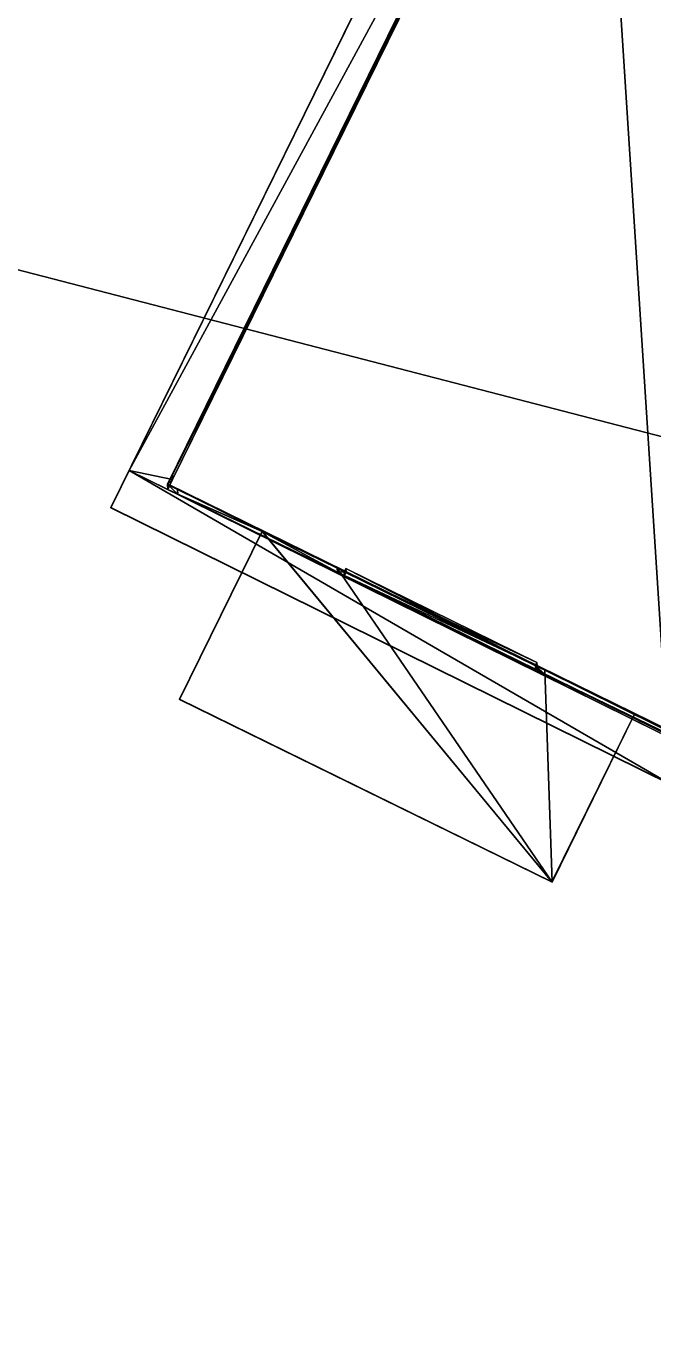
# Model space of a CAD drawing. Extents: x -273 to 66, y -64 to 315.
# Drawn here: x -49.29 to -41.06, y -26.72 to -9.7 of the extents above; entities that cross this region are included whole.
import ezdxf

# ---------------------------------------------------------------- set-up
doc = ezdxf.new("R2010")
doc.units = 0
doc.header["$MEASUREMENT"] = 0
doc.layers.get('0').update_dxf_attribs({"color": 13, "linetype": 'CONTINUOUS'})
doc.layers.add('ANNOTATIONS', color=22, linetype='CONTINUOUS')

# ---------------------------------------------------------------- blocks, each defined once
blk = doc.blocks.new('GROUP4_1')
at = {"color": 0}
for p, q in [((0, 44.39), (-46.33, 44.39)), ((-46.33, 44.39), (-46.33, 0)), ((0, 0), (0, 44.39)), ((-46.33, 0), (0, 0))]:
    blk.add_line(p, q, dxfattribs=at)
mesh = blk.add_polyface(dxfattribs=at)
corners = [(-46.33, 0), (0, 44.39), (-46.33, 44.39), (0, 0)]
mesh.append_faces([[corners[k] for k in face] for face in [(0, 1, 2), (1, 0, 3)]], dxfattribs={"vtx0": -1, "color": 0})
blk = doc.blocks.new('GROUP1_1')
at = {"color": 0}
for p, q in [((58, 77.44, 0), (0, 77.44)), ((0, 77.44), (0, 0)), ((58, 0, 0), (58, 77.44, 0)), ((0, 0), (58, 0, 0))]:
    blk.add_line(p, q, dxfattribs=at)
mesh = blk.add_polyface(dxfattribs=at)
corners = [(0, 0), (58, 77.44, 0), (0, 77.44), (58, 0, 0)]
mesh.append_faces([[corners[k] for k in face] for face in [(0, 1, 2), (1, 0, 3)]], dxfattribs={"vtx0": -1, "color": 0})
blk = doc.blocks.new('HOUSE')
at = {"color": 0}
for p, q in [((-493.67, 502.77, -136.67), (-493.67, -13.02, -123.91)), ((-493.67, -10.02, -110.91), (-493.67, 500.43, -112.42)), ((-493.67, -10.02, -110.91), (-493.67, 500.43, -112.42)), ((-505.4, -13.02, -7.64), (-505.4, 275.94, -7.64)), ((-505.4, -13.02, -7.64), (-505.4, 275.94, -7.64)), ((-493.67, -10.02, -7.64), (-493.67, 275.94, -7.64)), ((-493.67, -10.02, -7.64), (-493.67, 275.94, -7.64)), ((-505.4, -24.3, 0), (-505.4, 271.43, 0)), ((-505.4, -24.3, 0), (-505.4, 271.43, 0)), ((-493.67, 93.91, -67.97), (-493.67, 42.66, -67.97)), ((-493.67, 42.66, -18.66), (-493.67, 93.91, -18.66)), ((-493.67, 93.91, -18.66), (-493.67, 93.91, -67.97)), ((-493.67, 93.91, -18.66), (-493.67, 93.91, -67.97)), ((-493.67, 42.66, -18.66), (-493.67, 93.91, -18.66)), ((-493.67, 93.91, -67.97), (-493.67, 42.66, -67.97)), ((-493.67, 92.02, -66.07), (-493.67, 92.02, -20.56)), ((-493.67, 44.56, -20.56), (-493.67, 92.02, -20.56)), ((-493.67, 44.56, -66.07), (-493.67, 92.02, -66.07)), ((-493.67, 44.56, -66.07), (-493.67, 92.02, -66.07)), ((-493.67, 44.56, -20.56), (-493.67, 92.02, -20.56)), ((-493.67, 92.02, -66.07), (-493.67, 92.02, -20.56)), ((-493.67, 44.56, -66.07), (-493.67, 44.56, -20.56)), ((-493.67, 44.56, -66.07), (-493.67, 44.56, -20.56)), ((-493.67, 42.66, -67.97), (-493.67, 42.66, -18.66)), ((-493.67, 42.66, -67.97), (-493.67, 42.66, -18.66)), ((-493.67, -13.02, -110.91), (-493.67, -10.02, -110.91)), ((-493.67, -13.02, -7.64), (-493.67, -10.02, -7.64)), ((-493.67, -10.02, -7.64), (-493.67, -10.02, -110.91)), ((-493.67, -13.02, -7.64), (-493.67, -10.02, -7.64)), ((-493.67, -10.02, -7.64), (-493.67, -10.02, -110.91)), ((-493.67, -13.02, -110.91), (-493.67, -10.02, -110.91)), ((-505.4, -24.3, -7.64), (-505.4, -13.02, -7.64)), ((-505.4, -13.02, -7.64), (-335.58, -13.02, 35.4)), ((-505.4, -13.02, -7.64), (-335.58, -13.02, 35.4)), ((-493.67, -13.02, -7.64), (-505.4, -13.02, -7.64)), ((-493.67, -13.02, -7.64), (-505.4, -13.02, -7.64)), ((-505.4, -24.3, -7.64), (-505.4, -13.02, -7.64)), ((-493.67, -13.02, -110.91), (-490.67, -13.02, -110.91)), ((-490.67, -13.02, -7.64), (-493.67, -13.02, -7.64)), ((-493.67, -13.02, -7.64), (-493.67, -13.02, -110.91)), ((-493.67, -13.02, -7.64), (-493.67, -13.02, -110.91)), ((-493.67, -13.02, -123.91), (-177.48, -13.02, -123.91)), ((-493.67, -13.02, -110.91), (-490.67, -13.02, -110.91)), ((-493.67, -13.02, -110.91), (-493.67, -13.02, -123.91)), ((-490.67, -13.02, -7.64), (-493.67, -13.02, -7.64)), ((-493.67, -13.02, -110.91), (-493.67, -13.02, -123.91)), ((-490.67, -13.02, -110.91), (-490.67, -13.02, -7.64)), ((-180.48, -13.02, -110.91), (-490.67, -13.02, -110.91)), ((-490.67, -13.02, -110.91), (-490.67, -13.02, -7.64)), ((-180.48, -13.02, -110.91), (-490.67, -13.02, -110.91)), ((-442.17, -13.02, -102.22), (-464.93, -13.02, -102.22)), ((-464.93, -64.02, -102.22), (-464.93, -13.02, -102.22)), ((-464.93, -13.02, -108.41), (-464.93, -64.02, -108.41)), ((-464.93, -13.02, -108.41), (-351.93, -13.02, -108.41)), ((-464.93, -64.02, -102.22), (-464.93, -13.02, -102.22)), ((-464.93, -13.02, -102.22), (-464.93, -13.02, -108.41)), ((-464.93, -13.02, -108.41), (-464.93, -64.02, -108.41)), ((-442.17, -13.02, -102.22), (-464.93, -13.02, -102.22)), ((-464.93, -13.02, -108.41), (-351.93, -13.02, -108.41)), ((-464.93, -13.02, -102.22), (-464.93, -13.02, -108.41)), ((-379.21, -13.02, -18.97), (-442.17, -13.02, -18.97)), ((-442.17, -13.02, -18.97), (-442.17, -13.02, -102.22)), ((-442.17, -13.02, -18.97), (-442.17, -13.02, -102.22)), ((-379.21, -13.02, -18.97), (-442.17, -13.02, -18.97)), ((-382.04, -12.02, -98.85), (-440.04, -12.02, -98.85)), ((-440.04, -12.02, -21.41), (-382.04, -12.02, -21.41)), ((-440.04, -12.02, -98.85), (-440.04, -12.02, -21.41)), ((-382.04, -12.02, -98.85), (-440.04, -12.02, -98.85)), ((-440.04, -12.02, -98.85), (-440.04, -13.02, -98.85)), ((-440.04, -12.02, -98.85), (-440.04, -13.02, -98.85)), ((-440.04, -12.02, -98.85), (-440.04, -12.02, -21.41)), ((-440.04, -13.02, -21.41), (-440.04, -12.02, -21.41)), ((-440.04, -13.02, -21.41), (-440.04, -12.02, -21.41)), ((-440.04, -12.02, -21.41), (-382.04, -12.02, -21.41)), ((-382.04, -13.02, -98.85), (-440.04, -13.02, -98.85)), ((-440.04, -13.02, -98.85), (-440.04, -13.02, -21.41)), ((-440.04, -13.02, -21.41), (-382.04, -13.02, -21.41)), ((-382.04, -13.02, -98.85), (-440.04, -13.02, -98.85)), ((-440.04, -13.02, -98.85), (-440.04, -13.02, -21.41)), ((-440.04, -13.02, -21.41), (-382.04, -13.02, -21.41)), ((-382.04, -12.02, -21.41), (-382.04, -12.02, -98.85)), ((-382.04, -12.02, -98.85), (-382.04, -13.02, -98.85)), ((-382.04, -12.02, -21.41), (-382.04, -13.02, -21.41)), ((-382.04, -12.02, -21.41), (-382.04, -12.02, -98.85)), ((-382.04, -12.02, -98.85), (-382.04, -13.02, -98.85)), ((-382.04, -12.02, -21.41), (-382.04, -13.02, -21.41)), ((-382.04, -13.02, -98.85), (-382.04, -13.02, -62.43)), ((-382.04, -13.02, -62.43), (-382.04, -13.02, -60.13)), ((-382.04, -13.02, -60.13), (-382.04, -13.02, -21.41)), ((-382.04, -13.02, -62.43), (-382.04, -13.02, -60.13)), ((-382.04, -13.02, -98.85), (-382.04, -13.02, -62.43)), ((-382.04, -13.02, -60.13), (-382.04, -13.02, -21.41)), ((-351.93, -13.02, -102.22), (-379.21, -13.02, -102.22)), ((-379.21, -13.02, -102.22), (-379.21, -13.02, -18.97)), ((-379.21, -13.02, -102.22), (-379.21, -13.02, -18.97)), ((-351.93, -13.02, -102.22), (-379.21, -13.02, -102.22)), ((-351.93, -13.02, -102.22), (-351.93, -64.02, -102.22)), ((-351.93, -64.02, -108.41), (-351.93, -13.02, -108.41)), ((-351.93, -64.02, -108.41), (-351.93, -13.02, -108.41)), ((-351.93, -13.02, -108.41), (-351.93, -13.02, -102.22)), ((-351.93, -13.02, -102.22), (-351.93, -64.02, -102.22)), ((-351.93, -13.02, -108.41), (-351.93, -13.02, -102.22)), ((-335.58, -24.3, 43.03), (-505.4, -24.3, 0)), ((-505.4, -24.3, 0), (-505.4, -24.3, -7.64)), ((-335.58, -24.3, 35.4), (-505.4, -24.3, -7.64)), ((-335.58, -24.3, 35.4), (-505.4, -24.3, -7.64)), ((-335.58, -24.3, 43.03), (-505.4, -24.3, 0)), ((-505.4, -24.3, 0), (-505.4, -24.3, -7.64)), ((-351.93, -64.02, -102.22), (-464.93, -64.02, -102.22)), ((-351.93, -64.02, -102.22), (-464.93, -64.02, -102.22)), ((-464.93, -64.02, -108.41), (-464.93, -64.02, -102.22)), ((-464.93, -64.02, -108.41), (-464.93, -64.02, -102.22)), ((-351.93, -64.02, -102.22), (-351.93, -64.02, -108.41)), ((-351.93, -64.02, -102.22), (-351.93, -64.02, -108.41))]:
    blk.add_line(p, q, dxfattribs=at)
at = {"color": 17}
for p, q in [((-442.17, -13.02, -102.22), (-379.21, -13.02, -102.22)), ((-442.17, -13.02, -102.22), (-379.21, -13.02, -102.22)), ((-464.93, -64.02, -108.41), (-351.93, -64.02, -108.41)), ((-464.93, -64.02, -108.41), (-351.93, -64.02, -108.41))]:
    blk.add_line(p, q, dxfattribs=at)
at = {"layer": 'ANNOTATIONS', "color": 9, "extrusion": (-1, -2.77556e-17, -4.68434e-09)}
blk.add_blockref('GROUP4_1', (-45.12, -65.51, 493.67), dxfattribs=at)
at = {"layer": 'ANNOTATIONS', "color": 9, "extrusion": (1.32422e-07, -1, 4.62565e-19), "yscale": 0.99}
blk.add_blockref('GROUP1_1', (-440.04, -98.08, 12.02), dxfattribs=at)
at = {"color": 253}
mesh = blk.add_polyface(dxfattribs=at)
corners = [(-505.4, 271.43, 0), (-505.4, -24.3, -7.64), (-505.4, -24.3, 0), (-505.4, -13.02, -7.64), (-505.4, 275.94, -7.64), (-505.4, 426.39, 39.93), (-505.4, 429.97, 32.75), (-505.4, 511.59, -0.4), (-505.4, 511.59, -8.11)]
mesh.append_faces([[corners[k] for k in face] for face in [(0, 1, 2), (6, 7, 8)]], dxfattribs={"vtx0": -1, "color": 253})
mesh.append_faces([[corners[k] for k in face] for face in [(1, 0, 3), (3, 0, 4), (4, 5, 6)]], dxfattribs={"vtx0": -1, "vtx1": -1, "color": 253})
mesh.append_faces([[corners[k] for k in face] for face in [(4, 0, 5), (6, 5, 7)]], dxfattribs={"vtx0": -1, "vtx2": -1, "color": 253})
at = {"color": 47}
mesh = blk.add_polyface(dxfattribs=at)
corners = [(-493.67, -10.02, -110.91), (-493.67, -13.02, -123.91), (-493.67, -13.02, -110.91), (-493.67, 502.77, -136.67), (-493.67, 500.43, -112.42), (-493.67, 502.77, -112.42)]
mesh.append_faces([[corners[k] for k in face] for face in [(0, 1, 2), (3, 4, 5)]], dxfattribs={"vtx0": -1, "color": 47})
mesh.append_faces([[corners[k] for k in face] for face in [(1, 0, 3)]], dxfattribs={"vtx0": -1, "vtx1": -1, "color": 47})
mesh.append_faces([[corners[k] for k in face] for face in [(3, 0, 4)]], dxfattribs={"vtx0": -1, "vtx2": -1, "color": 47})
at = {"color": 43}
mesh = blk.add_polyface(dxfattribs=at)
corners = [(-493.67, 275.94, -7.64), (-493.67, 328.81, -17.03), (-493.67, 328.81, -66.34), (-493.67, 500.43, -8.11), (-493.67, 380.06, -17.03), (-493.67, 422.58, -17.6), (-493.67, 380.06, -66.34), (-493.67, 462.66, -17.6), (-493.67, 462.66, -67.4), (-493.67, 500.43, -112.42), (-493.67, 42.66, -67.97), (-493.67, -10.02, -110.91), (-493.67, 93.91, -67.97), (-493.67, 170.37, -43.87), (-493.67, 170.37, -18.3), (-493.67, 209.18, -43.87), (-493.67, 422.58, -67.4), (-493.67, -10.02, -7.64), (-493.67, 42.66, -18.66), (-493.67, 93.91, -18.66), (-493.67, 209.18, -18.3)]
mesh.append_faces([[corners[k] for k in face] for face in [(1, 3, 4), (4, 5, 6), (5, 3, 7), (7, 3, 8), (13, 12, 14), (16, 6, 5), (17, 18, 11), (18, 0, 19), (19, 14, 12), (14, 0, 20), (20, 0, 15)]], dxfattribs={"vtx0": -1, "vtx1": -1, "color": 43})
mesh.append_faces([[corners[k] for k in face] for face in [(4, 3, 5), (9, 12, 13), (9, 15, 2), (2, 15, 0), (9, 6, 16), (19, 0, 14)]], dxfattribs={"vtx0": -1, "vtx1": -1, "vtx2": -1, "color": 43})
mesh.append_faces([[corners[k] for k in face] for face in [(0, 1, 2), (1, 0, 3), (8, 3, 9), (10, 9, 11), (9, 10, 12), (9, 13, 15), (9, 2, 6), (9, 16, 8), (18, 17, 0), (11, 18, 10)]], dxfattribs={"vtx0": -1, "vtx2": -1, "color": 43})
at = {"color": 8}
mesh = blk.add_polyface(dxfattribs=at)
corners = [(-335.58, -24.3, 43.03), (-505.4, 271.43, 0), (-505.4, -24.3, 0), (-404.71, 370.44, 25.51), (-335.58, 0, 43.03), (-252.7, 286.52, 64.04), (-252.7, 0, 64.04)]
mesh.append_faces([[corners[k] for k in face] for face in [(0, 1, 2), (5, 4, 6)]], dxfattribs={"vtx0": -1, "color": 8})
mesh.append_faces([[corners[k] for k in face] for face in [(1, 0, 3)]], dxfattribs={"vtx0": -1, "vtx1": -1, "color": 8})
mesh.append_faces([[corners[k] for k in face] for face in [(3, 0, 4), (4, 5, 3)]], dxfattribs={"vtx0": -1, "vtx2": -1, "color": 8})
at = {"color": 0}
mesh = blk.add_polyface(dxfattribs=at)
corners = [(-493.67, 275.94, -7.64), (-505.4, -13.02, -7.64), (-505.4, 275.94, -7.64), (-493.67, -10.02, -7.64), (-493.67, -13.02, -7.64)]
mesh.append_faces([[corners[k] for k in face] for face in [(0, 1, 2), (1, 3, 4)]], dxfattribs={"vtx0": -1, "color": 0})
mesh.append_faces([[corners[k] for k in face] for face in [(1, 0, 3)]], dxfattribs={"vtx0": -1, "vtx2": -1, "color": 0})
mesh = blk.add_polyface(dxfattribs=at)
corners = [(-493.67, 93.91, -18.66), (-493.67, 44.56, -20.56), (-493.67, 42.66, -18.66), (-493.67, 92.02, -20.56), (-493.67, 42.66, -67.97), (-493.67, 44.56, -66.07), (-493.67, 93.91, -67.97), (-493.67, 92.02, -66.07)]
mesh.append_faces([[corners[k] for k in face] for face in [(0, 1, 2), (1, 0, 3), (4, 5, 6), (5, 2, 1), (6, 3, 0)]], dxfattribs={"vtx0": -1, "vtx1": -1, "color": 0})
mesh.append_faces([[corners[k] for k in face] for face in [(5, 4, 2), (6, 5, 7), (6, 7, 3)]], dxfattribs={"vtx0": -1, "vtx2": -1, "color": 0})
mesh = blk.add_polyface(dxfattribs=at)
corners = [(-493.67, 44.56, -20.56), (-493.67, 45.12, -21.12), (-493.67, 44.56, -66.07), (-493.67, 92.02, -20.56), (-493.67, 45.12, -65.51), (-493.67, 91.45, -21.12), (-493.67, 92.02, -66.07), (-493.67, 91.45, -65.51)]
mesh.append_faces([[corners[k] for k in face] for face in [(0, 1, 2), (1, 3, 5)]], dxfattribs={"vtx0": -1, "vtx1": -1, "color": 0})
mesh.append_faces([[corners[k] for k in face] for face in [(1, 0, 3), (2, 1, 4), (5, 3, 6), (4, 6, 2), (6, 4, 7), (6, 7, 5)]], dxfattribs={"vtx0": -1, "vtx2": -1, "color": 0})
mesh = blk.add_polyface(dxfattribs=at)
corners = [(-493.67, -10.02, -7.64), (-493.67, -13.02, -110.91), (-493.67, -13.02, -7.64), (-493.67, -10.02, -110.91)]
mesh.append_faces([[corners[k] for k in face] for face in [(0, 1, 2), (1, 0, 3)]], dxfattribs={"vtx0": -1, "color": 0})
mesh = blk.add_polyface(dxfattribs=at)
corners = [(-505.4, -13.02, -7.64), (-335.58, -24.3, 35.4), (-505.4, -24.3, -7.64), (-335.58, -13.02, 35.4)]
mesh.append_faces([[corners[k] for k in face] for face in [(0, 1, 2), (1, 0, 3)]], dxfattribs={"vtx0": -1, "color": 0})
at = {"color": 43}
mesh = blk.add_polyface(dxfattribs=at)
corners = [(-379.21, -13.02, -102.22), (-275.67, -13.02, -66.8), (-379.21, -13.02, -18.97), (-227.92, -13.02, -66.8), (-275.67, -13.02, -17.18), (-442.17, -13.02, -18.97), (-180.48, -13.02, -110.91), (-351.93, -13.02, -108.41), (-490.67, -13.02, -110.91), (-180.48, -13.02, -7.64), (-351.93, -13.02, -102.22), (-227.92, -13.02, -17.18), (-335.58, -13.02, 35.4), (-177.48, -13.02, -7.64), (-165.76, -13.02, -7.64), (-490.67, -13.02, -7.64), (-493.67, -13.02, -7.64), (-505.4, -13.02, -7.64), (-464.93, -13.02, -108.41), (-464.93, -13.02, -102.22), (-442.17, -13.02, -102.22)]
mesh.append_faces([[corners[k] for k in face] for face in [(12, 13, 14), (16, 12, 17), (5, 19, 20)]], dxfattribs={"vtx0": -1, "color": 43})
mesh.append_faces([[corners[k] for k in face] for face in [(0, 1, 2), (1, 0, 3), (2, 4, 5), (6, 7, 8), (7, 3, 10), (10, 3, 0), (3, 9, 11), (11, 9, 4), (13, 12, 9), (15, 12, 16), (8, 18, 15), (18, 8, 7)]], dxfattribs={"vtx0": -1, "vtx1": -1, "color": 43})
mesh.append_faces([[corners[k] for k in face] for face in [(7, 6, 3), (9, 12, 15), (15, 19, 5), (15, 5, 4), (15, 4, 9)]], dxfattribs={"vtx0": -1, "vtx1": -1, "vtx2": -1, "color": 43})
mesh.append_faces([[corners[k] for k in face] for face in [(2, 1, 4), (3, 6, 9), (15, 18, 19)]], dxfattribs={"vtx0": -1, "vtx2": -1, "color": 43})
at = {"color": 0}
mesh = blk.add_polyface(dxfattribs=at)
corners = [(-490.67, -13.02, -7.64), (-493.67, -13.02, -110.91), (-490.67, -13.02, -110.91), (-493.67, -13.02, -7.64)]
mesh.append_faces([[corners[k] for k in face] for face in [(0, 1, 2), (1, 0, 3)]], dxfattribs={"vtx0": -1, "color": 0})
at = {"color": 47}
mesh = blk.add_polyface(dxfattribs=at)
corners = [(-177.48, -13.02, -123.91), (-267.77, -13.02, -117.76), (-493.67, -13.02, -123.91), (-177.48, -13.02, -110.91), (-267.77, -13.02, -111.51), (-283.96, -13.02, -111.51), (-283.96, -13.02, -117.76), (-493.67, -13.02, -110.91), (-180.48, -13.02, -110.91), (-490.67, -13.02, -110.91)]
mesh.append_faces([[corners[k] for k in face] for face in [(7, 8, 9)]], dxfattribs={"vtx0": -1, "color": 47})
mesh.append_faces([[corners[k] for k in face] for face in [(0, 1, 2), (1, 3, 4), (4, 3, 5), (2, 6, 7), (6, 2, 1)]], dxfattribs={"vtx0": -1, "vtx1": -1, "color": 47})
mesh.append_faces([[corners[k] for k in face] for face in [(7, 5, 3)]], dxfattribs={"vtx0": -1, "vtx1": -1, "vtx2": -1, "color": 47})
mesh.append_faces([[corners[k] for k in face] for face in [(1, 0, 3), (7, 6, 5), (7, 3, 8)]], dxfattribs={"vtx0": -1, "vtx2": -1, "color": 47})
at = {"color": 17}
mesh = blk.add_polyface(dxfattribs=at)
corners = [(-351.93, -64.02, -102.22), (-464.93, -13.02, -102.22), (-464.93, -64.02, -102.22), (-442.17, -13.02, -102.22), (-379.21, -13.02, -102.22), (-351.93, -13.02, -102.22)]
mesh.append_faces([[corners[k] for k in face] for face in [(0, 1, 2), (4, 0, 5)]], dxfattribs={"vtx0": -1, "color": 17})
mesh.append_faces([[corners[k] for k in face] for face in [(1, 0, 3), (3, 0, 4)]], dxfattribs={"vtx0": -1, "vtx1": -1, "color": 17})
at = {"color": 0}
mesh = blk.add_polyface(dxfattribs=at)
corners = [(-464.93, -13.02, -108.41), (-351.93, -64.02, -108.41), (-464.93, -64.02, -108.41), (-351.93, -13.02, -108.41)]
mesh.append_faces([[corners[k] for k in face] for face in [(0, 1, 2), (1, 0, 3)]], dxfattribs={"vtx0": -1, "color": 0})
mesh = blk.add_polyface(dxfattribs=at)
corners = [(-464.93, -13.02, -102.22), (-464.93, -64.02, -108.41), (-464.93, -64.02, -102.22), (-464.93, -13.02, -108.41)]
mesh.append_faces([[corners[k] for k in face] for face in [(0, 1, 2), (1, 0, 3)]], dxfattribs={"vtx0": -1, "color": 0})
mesh = blk.add_polyface(dxfattribs=at)
corners = [(-379.21, -13.02, -102.22), (-382.04, -13.02, -98.85), (-442.17, -13.02, -102.22), (-379.21, -13.02, -18.97), (-382.04, -13.02, -62.43), (-382.04, -13.02, -60.13), (-382.04, -13.02, -21.41), (-440.04, -13.02, -21.41), (-440.04, -13.02, -98.85), (-442.17, -13.02, -18.97)]
mesh.append_faces([[corners[k] for k in face] for face in [(0, 1, 2), (1, 3, 4), (4, 3, 5), (5, 3, 6), (6, 3, 7), (2, 8, 9), (8, 2, 1), (9, 7, 3)]], dxfattribs={"vtx0": -1, "vtx1": -1, "color": 0})
mesh.append_faces([[corners[k] for k in face] for face in [(1, 0, 3), (9, 8, 7)]], dxfattribs={"vtx0": -1, "vtx2": -1, "color": 0})
mesh = blk.add_polyface(dxfattribs=at)
corners = [(-382.04, -12.02, -98.85), (-382.04, -12.02, -98.08), (-440.04, -12.02, -98.85), (-382.04, -12.02, -21.41), (-440.04, -12.02, -21.41), (-440.04, -12.02, -98.08)]
mesh.append_faces([[corners[k] for k in face] for face in [(0, 1, 2), (2, 5, 4), (5, 2, 1)]], dxfattribs={"vtx0": -1, "vtx1": -1, "color": 0})
mesh.append_faces([[corners[k] for k in face] for face in [(1, 3, 3), (3, 3, 4), (4, 5, 4), (4, 4, 3)]], dxfattribs={"vtx0": -1, "vtx1": -1, "vtx2": -1, "color": 0})
mesh.append_faces([[corners[k] for k in face] for face in [(1, 0, 3)]], dxfattribs={"vtx0": -1, "vtx2": -1, "color": 0})
mesh = blk.add_polyface(dxfattribs=at)
corners = [(-440.04, -13.02, -98.85), (-382.04, -12.02, -98.85), (-440.04, -12.02, -98.85), (-382.04, -13.02, -98.85)]
mesh.append_faces([[corners[k] for k in face] for face in [(0, 1, 2), (1, 0, 3)]], dxfattribs={"vtx0": -1, "color": 0})
mesh = blk.add_polyface(dxfattribs=at)
corners = [(-440.04, -12.02, -98.85), (-440.04, -13.02, -21.41), (-440.04, -13.02, -98.85), (-440.04, -12.02, -21.41)]
mesh.append_faces([[corners[k] for k in face] for face in [(0, 1, 2), (1, 0, 3)]], dxfattribs={"vtx0": -1, "color": 0})
mesh = blk.add_polyface(dxfattribs=at)
corners = [(-382.04, -12.02, -21.41), (-440.04, -13.02, -21.41), (-440.04, -12.02, -21.41), (-382.04, -13.02, -21.41)]
mesh.append_faces([[corners[k] for k in face] for face in [(0, 1, 2), (1, 0, 3)]], dxfattribs={"vtx0": -1, "color": 0})
mesh = blk.add_polyface(dxfattribs=at)
corners = [(-382.04, -12.02, -21.41), (-382.04, -13.02, -60.13), (-382.04, -13.02, -21.41), (-382.04, -13.02, -62.43), (-382.04, -13.02, -98.85), (-382.04, -12.02, -98.85)]
mesh.append_faces([[corners[k] for k in face] for face in [(0, 1, 2), (4, 0, 5)]], dxfattribs={"vtx0": -1, "color": 0})
mesh.append_faces([[corners[k] for k in face] for face in [(1, 0, 3), (3, 0, 4)]], dxfattribs={"vtx0": -1, "vtx1": -1, "color": 0})
mesh = blk.add_polyface(dxfattribs=at)
corners = [(-351.93, -13.02, -108.41), (-351.93, -64.02, -102.22), (-351.93, -64.02, -108.41), (-351.93, -13.02, -102.22)]
mesh.append_faces([[corners[k] for k in face] for face in [(0, 1, 2), (1, 0, 3)]], dxfattribs={"vtx0": -1, "color": 0})
at = {"color": 253}
mesh = blk.add_polyface(dxfattribs=at)
corners = [(-165.76, -24.3, 0), (-335.58, -24.3, 35.4), (-165.76, -24.3, -7.64), (-335.58, -24.3, 43.03), (-505.4, -24.3, 0), (-505.4, -24.3, -7.64)]
mesh.append_faces([[corners[k] for k in face] for face in [(0, 1, 2), (1, 4, 5)]], dxfattribs={"vtx0": -1, "color": 253})
mesh.append_faces([[corners[k] for k in face] for face in [(4, 1, 3)]], dxfattribs={"vtx0": -1, "vtx1": -1, "color": 253})
mesh.append_faces([[corners[k] for k in face] for face in [(1, 0, 3)]], dxfattribs={"vtx0": -1, "vtx2": -1, "color": 253})
at = {"color": 17}
mesh = blk.add_polyface(dxfattribs=at)
corners = [(-351.93, -64.02, -102.22), (-464.93, -64.02, -108.41), (-351.93, -64.02, -108.41), (-464.93, -64.02, -102.22)]
mesh.append_faces([[corners[k] for k in face] for face in [(0, 1, 2), (1, 0, 3)]], dxfattribs={"vtx0": -1, "color": 17})

msp = doc.modelspace()

# ---------------------------------------------------------------- block references
at = {"color": 0, "extrusion": (0.000762142, -0.012594, 0.99992), "xscale": 0.04822487279999959, "yscale": 0.04822487279999978, "zscale": 0.04822487279999997, "rotation": 333.8344898806029}
msp.add_blockref('HOUSE', (-25.792, -25.62, 8.858), dxfattribs=at)

# ---------------------------------------------------------------- meshes
at = {"color": 0}
mesh = msp.add_polyface(dxfattribs=at)
corners = [(-11.172, 51.391), (-15.286, 5.393), (-15.621, 62.167), (-12.548, 10.591), (-1.986, 5.029), (-5.967, 40.96), (-0.031, 30.927), (6.606, 21.342), (-17.706, -21.119), (-19.29, 73.232), (-6.76, -0.183), (-27.481, 315.323), (-25.43, 130.899), (-25.857, 119.249), (-24.174, 142.489), (-22.094, 153.96), (-11.973, 146.424), (47.009, 60.114), (49.416, 53.797), (66.388, 0.26), (-11.755, 75.055), (-9.432, 67.379), (-6.667, 59.85), (-3.469, 52.495), (-2.869, 49.727), (-1.942, 47.049), (-0.703, 44.502), (0.833, 42.121), (2.642, 39.941), (4.699, 37.992), (6.974, 36.303), (9.434, 34.899), (12.045, 33.798), (14.768, 33.018), (17.566, 32.569), (20.397, 32.457), (-273.22, 45.101), (3.064, -64.308), (-25.452, 107.598), (-24.218, 96.006), (-22.16, 84.531), (-8.557, -25.961), (-3.871, -18.35), (1.132, -21.43), (13.813, -0.833), (17.178, 14.297), (23.42, 26.338), (-16.073, 122.743), (-16.49, 106.715), (-16.515, 114.735), (-16, 98.71), (-15.167, 130.712), (-15.045, 90.747), (-13.798, 138.614), (-13.628, 82.853)]
mesh.append_faces([[corners[k] for k in face] for face in [(4, 6, 7), (8, 1, 10), (34, 17, 35), (47, 48, 49)]], dxfattribs={"vtx0": -1, "color": 0})
mesh.append_faces([[corners[k] for k in face] for face in [(0, 1, 2), (1, 0, 3), (3, 0, 4), (2, 8, 9), (12, 11, 14), (14, 11, 15), (15, 11, 16), (17, 11, 18), (20, 17, 21), (21, 17, 22), (22, 17, 23), (23, 17, 24), (24, 17, 25), (25, 17, 26), (26, 17, 27), (27, 17, 28), (28, 17, 29), (29, 17, 30), (30, 17, 31), (31, 17, 32), (32, 17, 33), (33, 17, 34), (36, 8, 37), (38, 36, 13), (37, 44, 19), (48, 47, 50), (50, 51, 52), (52, 53, 54), (54, 16, 20)]], dxfattribs={"vtx0": -1, "vtx1": -1, "color": 0})
mesh.append_faces([[corners[k] for k in face] for face in [(8, 2, 1), (16, 11, 17), (16, 17, 20), (8, 36, 38)]], dxfattribs={"vtx0": -1, "vtx1": -1, "vtx2": -1, "color": 0})
mesh.append_faces([[corners[k] for k in face] for face in [(4, 0, 5), (4, 5, 6), (11, 12, 13), (18, 11, 19), (13, 36, 11), (8, 38, 39), (8, 39, 40), (8, 40, 9), (37, 8, 41), (37, 41, 42), (37, 42, 43), (37, 43, 44), (19, 44, 45), (19, 45, 46), (19, 46, 18), (50, 47, 51), (52, 51, 53), (54, 53, 16)]], dxfattribs={"vtx0": -1, "vtx2": -1, "color": 0})

doc.saveas('drawing.dxf')
